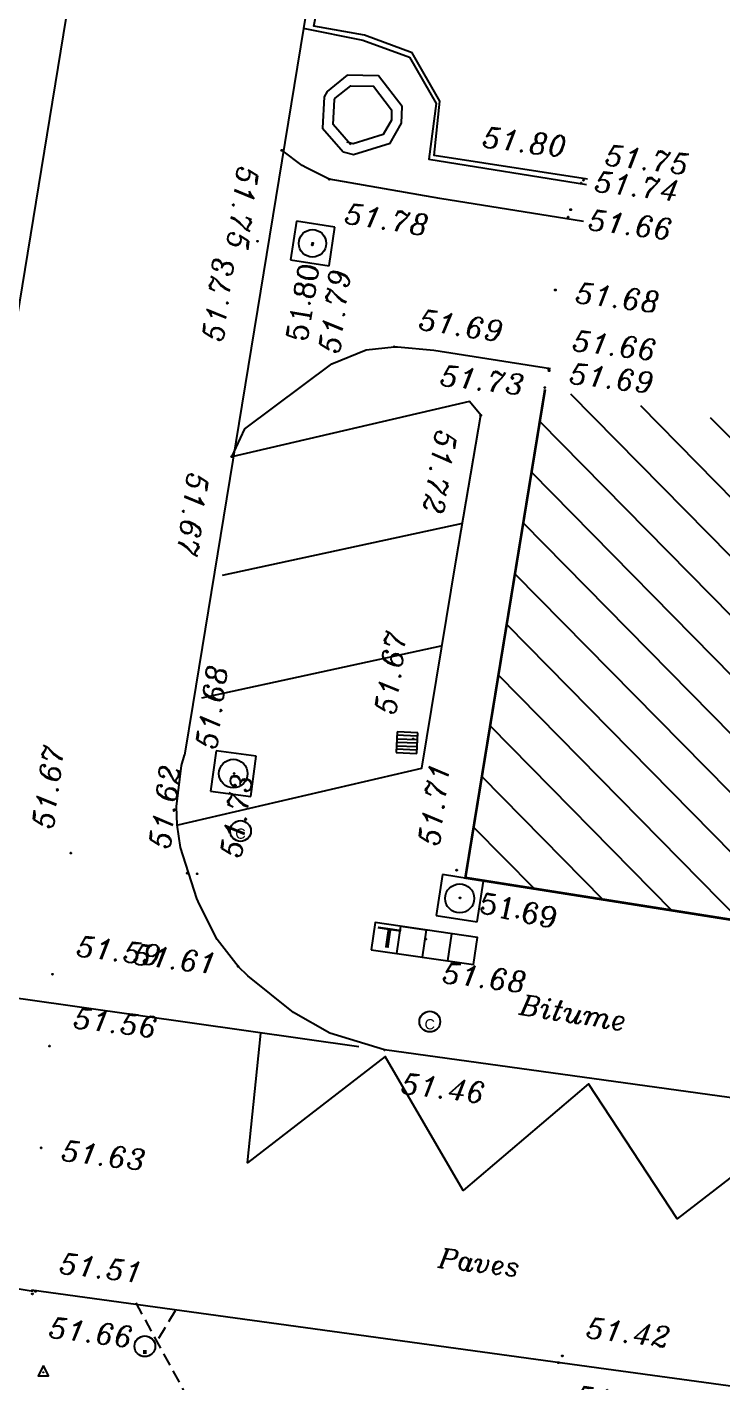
# Model space of a CAD drawing. Extents: x 661856 to 662117, y 6866905 to 6867165.
# Drawn here: x 662023.51 to 662036.92, y 6867094.59 to 6867120.74 of the extents above; entities that cross this region are included whole.
import ezdxf
from ezdxf.enums import TextEntityAlignment as Align

# ---------------------------------------------------------------- set-up
doc = ezdxf.new("R2010")
doc.units = 0
doc.linetypes.add('CONTINU', pattern=[0])
doc.linetypes.add('HIDDEN', pattern=[0.375, 0.25, -0.125])
doc.layers.get('0').update_dxf_attribs({"linetype": 'CONTINUOUS'})
for name, color, linetype in [('BATI_PUBLIC', 7, 'CONTINU'), ('BORDURE', 7, 'CONTINU'), ('CANEVAS_GEODES', 5, 'CONTINU'), ('CLOTURE', 7, 'CONTINU'), ('COTE_ALTI', 8, 'CONTINU'), ('LIGNE_DIVERS', 7, 'CONTINU'), ('MARQ-SOL', 6, 'CONTINU'), ('MOB-URB', 6, 'CONTINU'), ('MOB-URB_TC', 6, 'CONTINU'), ('MUR', 7, 'CONTINU'), ('NOM_DE_VOIE', 7, 'CONTINU'), ('OBJET_ASSAINIS', 5, 'CONTINU'), ('OBJET_TELECOM', 4, 'CONTINU'), ('SIGNAL-VERTICA', 6, 'CONTINU')]:
    doc.layers.add(name, color=color, linetype=linetype)
doc.styles.add('COMPLEX', font='COMPLEX')
doc.styles.add('ITALIC', font='italic.shx', dxfattribs={"height": 0.6})
doc.styles.get("Standard").update_dxf_attribs({"font": 'ARIALUNI.ttf', "height": 2})

# ---------------------------------------------------------------- blocks, each defined once
blk = doc.blocks.new('*X199')
at = {"layer": 'BATI_PUBLIC', "color": 7, "linetype": 'CONTINU'}
for p, q in [((610672.161, 133619.191), (610683.569, 133607.784)), ((610673.511, 133618.973), (610684.919, 133607.565)), ((610671.573, 133618.648), (610682.219, 133608.003)), ((610674.861, 133618.755), (610686.269, 133607.346)), ((610671.422, 133617.668), (610680.869, 133608.221)), ((610671.27, 133616.688), (610679.519, 133608.439)), ((610671.119, 133615.708), (610678.19, 133608.638)), ((610670.968, 133614.728), (610676.86, 133608.836)), ((610670.816, 133613.748), (610675.53, 133609.034)), ((610670.665, 133612.768), (610674.2, 133609.233)), ((610670.514, 133611.788), (610672.871, 133609.431)), ((610670.362, 133610.808), (610671.541, 133609.63))]:
    blk.add_line(p, q, dxfattribs=at)
blk = doc.blocks.new('P20200')
for p, q in [((0, 0.497), (0, 0)), ((0.999, 0.497), (0, 0.497)), ((0.164, 0.01), (0.164, 0.497)), ((0.327, 0.497), (0.327, 0.01)), ((0.491, 0.497), (0.491, 0.497)), ((0.491, 0), (0.491, 0.497)), ((0.671, 0.497), (0.671, 0.01)), ((0.835, 0.01), (0.835, 0.497)), ((0.999, 0), (0.999, 0.497)), ((0, 0), (0.999, 0))]:
    blk.add_line(p, q)
blk = doc.blocks.new('P20100')
for p, q in [((0, 0.994), (0, 0)), ((0.999, 0.994), (0, 0.994)), ((0.999, 0), (0.999, 0.994)), ((0, 0), (0.999, 0))]:
    blk.add_line(p, q)
blk.add_circle((0.496, 0.492), 0.35)
blk = doc.blocks.new('P30500')
at = {"color": 0}
blk.add_circle((0, 0), 0.05, dxfattribs=at)
blk.add_attdef('COTE30500', text='', height=0.3).set_placement((-0.3, -0.15), align=Align.RIGHT)
blk = doc.blocks.new('P30200')
at = {"color": 0}
blk.add_circle((0, 0), 0.05, dxfattribs=at)
blk.add_attdef('COTE30200', (0.3, -0.15), '', height=0.3)
blk = doc.blocks.new('P26700')
blk.add_lwpolyline([(0, 0.65972), (-0.5, -0.34028), (0.5, -0.34028)], close=True)
blk.add_circle((0, 0), 0.01658)
blk = doc.blocks.new('P24400', base_point=(1, 1))
blk.add_circle((1, 1), 1)
blk.add_text('.', height=2.58).set_placement((0.5, 0.25), (1.5, 0.25), align=Align.ALIGNED)
blk = doc.blocks.new('P30100')
at = {"color": 0}
blk.add_circle((0, 0), 0.05, dxfattribs=at)
blk.add_attdef('COTE30100', (0.3, 0.3), '', height=0.3)
blk = doc.blocks.new('P30300')
at = {"color": 0}
blk.add_circle((0, 0), 0.05, dxfattribs=at)
blk.add_attdef('COTE30300', (0.3, -0.6), '', height=0.3)
blk = doc.blocks.new('P30600')
at = {"color": 0}
blk.add_circle((0, 0), 0.05, dxfattribs=at)
blk.add_attdef('COTE30600', text='', height=0.3).set_placement((-0.3, -0.6), align=Align.RIGHT)
blk = doc.blocks.new('P30400')
at = {"color": 0}
blk.add_circle((0, 0), 0.05, dxfattribs=at)
blk.add_attdef('COTE30400', text='', height=0.3).set_placement((-0.3, 0.3), align=Align.RIGHT)
blk = doc.blocks.new('P21900', base_point=(1, 1))
blk.add_circle((1, 1), 1)
blk.add_text('C', height=0.991).set_placement((0.5, 0.25), (1.5, 0.25), align=Align.ALIGNED)
blk = doc.blocks.new('P27600')
for points in [[(0, 0), (1, 0), (1, 0.4), (0, 0.4), (0, 0)], [(0.25, 0), (0.25, 0.4), (0.5, 0.4), (0.5, 0), (0.75, 0), (0.75, 0.4)]]:
    blk.add_lwpolyline(points)
blk.add_text('T', height=0.288964).set_placement((0.023187, 0.061513))

msp = doc.modelspace()

# ---------------------------------------------------------------- linework, layer by layer
at = {"layer": 'BATI_PUBLIC', "color": 7, "linetype": 'CONTINU', "const_width": 0.05}
msp.add_lwpolyline([(662033.504, 6867113.748), (662031.966, 6867104.318), (662041.337, 6867102.838), (662059.668, 6867099.706), (662060.307, 6867103.424), (662069.544, 6867101.943), (662074.146, 6867129.92), (662065.01, 6867131.433), (662061.316, 6867109.006)], dxfattribs=at)
at = {"layer": 'BORDURE', "color": 7, "linetype": 'CONTINUOUS'}
for points in [[(662024.368, 6867121.583), (662022.988, 6867113.146), (662021.675, 6867105.138), (662021.266, 6867103.721), (662021.166, 6867103.526), (662020.94, 6867103.22), (662020.511, 6867102.885), (662020.389, 6867102.823), (662019.941, 6867102.664), (662019.209, 6867102.565), (662018.979, 6867102.569), (662018.361, 6867102.628), (662016.995, 6867102.847), (662016.263, 6867102.959), (662013.957, 6867103.375), (662012.933, 6867103.66), (662011.673, 6867104.105), (662011.082, 6867104.345), (662004.481, 6867107.137), (661996.056, 6867110.714)], [(662028.899, 6867121.07), (662026.71, 6867107.664), (662026.545, 6867106.685)], [(662028.834, 6867120.724), (662029.988, 6867120.492), (662030.887, 6867120.16), (662031.406, 6867119.269), (662031.264, 6867118.192), (662034.303, 6867117.704)], [(662034.247, 6867116.99), (662031.476, 6867117.432), (662029.341, 6867117.805), (662028.898, 6867118.023), (662028.819, 6867118.073), (662028.424, 6867118.363)], [(662026.427, 6867105.338), (662031.125, 6867106.436), (662031.788, 6867110.454), (662032.263, 6867113.247), (662032.047, 6867113.511), (662027.458, 6867112.448), (662027.71, 6867112.985), (662029.392, 6867114.241), (662030.05, 6867114.511), (662030.593, 6867114.571), (662030.654, 6867114.572), (662031.359, 6867114.505), (662033.612, 6867114.149)], [(662043.709, 6867099.155), (662030.408, 6867100.995), (662029.348, 6867101.318), (662028.653, 6867101.714), (662027.768, 6867102.424), (662027.58, 6867102.607), (662027.177, 6867103.126), (662026.834, 6867103.802), (662026.786, 6867103.915), (662026.471, 6867104.904), (662026.405, 6867105.343), (662026.392, 6867105.695), (662026.491, 6867106.489), (662026.545, 6867106.685)], [(662029.911, 6867101.053), (662023.479, 6867101.971), (662019.044, 6867102.562)], [(662019.97, 6867084.34), (662018.434, 6867085.561), (662017.122, 6867086.83), (662016.544, 6867087.635), (662016.357, 6867087.967), (662016.109, 6867088.543), (662015.894, 6867089.397), (662015.817, 6867090.427), (662015.897, 6867091.409), (662015.914, 6867091.51), (662016.177, 6867092.508), (662016.625, 6867093.486), (662017.226, 6867094.369), (662017.336, 6867094.499), (662017.94, 6867095.097), (662018.79, 6867095.707), (662019.701, 6867096.14), (662019.937, 6867096.22), (662020.679, 6867096.408), (662021.796, 6867096.533), (662022.821, 6867096.468), (662022.85, 6867096.464), (662023.628, 6867096.337)], [(662023.597, 6867096.363), (662034.685, 6867094.835), (662045.656, 6867093.341), (662057.851, 6867091.666), (662068.37, 6867090.197), (662075.257, 6867089.242), (662077.041, 6867088.819), (662077.448, 6867088.678), (662078.22, 6867088.361), (662079.347, 6867087.733), (662079.673, 6867087.495), (662080.166, 6867087.076), (662081.009, 6867086.171), (662081.71, 6867085.155), (662081.775, 6867085.044), (662082.16, 6867084.197), (662082.408, 6867083.257), (662082.428, 6867083.138), (662082.496, 6867082.236), (662082.402, 6867081.408)]]:
    msp.add_lwpolyline(points, dxfattribs=at)
at = {"layer": 'CLOTURE', "color": 7, "linetype": 'CONTINU'}
msp.add_lwpolyline([(662034.326, 6867117.805), (662031.362, 6867118.26), (662031.471, 6867119.309), (662030.942, 6867120.248), (662030.021, 6867120.586), (662029.043, 6867120.759), (662029.1, 6867121.047)], dxfattribs=at)
at = {"layer": 'LIGNE_DIVERS', "color": 7, "linetype": 'HIDDEN'}
for points in [[(662025.605, 6867096.113), (662027.343, 6867092.928)], [(662026.369, 6867095.958), (662026.039, 6867095.413)]]:
    msp.add_lwpolyline(points, dxfattribs=at)
at = {"layer": 'MARQ-SOL', "color": 6, "linetype": 'CONTINUOUS'}
for points in [[(662031.908, 6867111.161), (662027.272, 6867110.154)], [(662026.88, 6867107.791), (662031.502, 6867108.794)]]:
    msp.add_lwpolyline(points, dxfattribs=at)
at = {"layer": 'MOB-URB_TC', "color": 6, "linetype": 'CONTINUOUS'}
msp.add_lwpolyline([(662060.995, 6867096.771), (662060.724, 6867094.522), (662058.93, 6867097.086), (662056.695, 6867095.003), (662054.992, 6867097.622), (662052.573, 6867095.547), (662050.995, 6867098.065), (662048.453, 6867096.021), (662047.055, 6867098.575), (662044.311, 6867096.563), (662042.795, 6867099.186), (662040.207, 6867097.091), (662038.68, 6867099.76), (662036.052, 6867097.736), (662034.341, 6867100.342), (662031.926, 6867098.28), (662030.422, 6867100.867), (662027.762, 6867098.813), (662028.022, 6867101.319)], dxfattribs=at)
at = {"layer": 'MUR', "color": 7, "linetype": 'CONTINUOUS'}
for points in [[(662029.61, 6867118.335), (662029.807, 6867118.283), (662030.518, 6867118.5), (662030.735, 6867118.889), (662030.745, 6867119.209), (662030.293, 6867119.799), (662029.687, 6867119.811), (662029.298, 6867119.497), (662029.243, 6867119.397), (662029.212, 6867118.792), (662029.61, 6867118.335)], [(662029.759, 6867118.466), (662029.414, 6867118.862), (662029.439, 6867119.342), (662029.453, 6867119.367), (662029.755, 6867119.611), (662030.193, 6867119.603), (662030.544, 6867119.144), (662030.539, 6867118.943), (662030.383, 6867118.667), (662029.804, 6867118.489), (662029.681, 6867118.522)]]:
    msp.add_lwpolyline(points, dxfattribs=at)

# ---------------------------------------------------------------- block references
at = {"layer": 'BATI_PUBLIC', "color": 7, "linetype": 'CONTINU', "rotation": 359.5109627095217}
msp.add_blockref('*X199', (50243.611, 6738711.553), dxfattribs=at)
at = {"layer": 'CANEVAS_GEODES', "color": 5, "linetype": 'CONTINU', "xscale": 0.1999999999095632, "yscale": 0.1999999999095632, "rotation": 359.5109626559351}
msp.add_blockref('P26700', (662023.822, 6867094.771), dxfattribs=at)
msp.add_blockref('P26700', (662023.822, 6867094.771), dxfattribs=at)
msp.add_blockref('P26700', (662023.822, 6867094.771), dxfattribs=at)
at = {"layer": 'COTE_ALTI', "color": 8}
ref = msp.add_blockref('P30400', (662034.247, 6867117.787, 51.801), dxfattribs=dict(at, xscale=0.2000000000407666, yscale=0.2000000000407666, rotation=353.2109651815743))
ref.add_attrib('COTE30400', '51.80', dxfattribs={"color": 8, "height": 0.4, "rotation": 353.211, "style": 'ITALIC'}).set_placement((662033.897, 6867118.231, 51.801), align=Align.RIGHT)
ref = msp.add_blockref('P30300', (662028.424, 6867118.363, 51.753), dxfattribs=dict(at, xscale=0.2000000003364961, yscale=0.2000000003364961, rotation=262.3109676977392))
ref.add_attrib('COTE30300', '51.75', (662027.577, 6867118.074, 51.753), dxfattribs={"color": 8, "height": 0.4, "rotation": 262.311, "style": 'ITALIC'})
ref = msp.add_blockref('P30100', (662034.2, 6867117.729, 51.747), dxfattribs=dict(at, xscale=0.2000000000407666, yscale=0.2000000000407666, rotation=353.2109651815743))
ref.add_attrib('COTE30100', '51.75', (662034.645, 6867118.079, 51.747), dxfattribs={"color": 8, "height": 0.4, "rotation": 353.211, "style": 'ITALIC'})
ref = msp.add_blockref('P30100', (662033.998, 6867117.217, 51.738), dxfattribs=dict(at, xscale=0.2000000000407666, yscale=0.2000000000407666, rotation=353.2109651815743))
ref.add_attrib('COTE30100', '51.74', (662034.442, 6867117.567, 51.738), dxfattribs={"color": 8, "height": 0.4, "rotation": 353.211, "style": 'ITALIC'})
ref = msp.add_blockref('P30300', (662029.341, 6867117.805, 51.775), dxfattribs=dict(at, xscale=0.1999999999957993, yscale=0.1999999999957993, rotation=351.4109653877414))
ref.add_attrib('COTE30300', '51.78', (662029.617, 6867116.954, 51.775), dxfattribs={"color": 8, "height": 0.4, "rotation": 351.411, "style": 'ITALIC'})
ref = msp.add_blockref('P30200', (662033.949, 6867117.072, 51.664), dxfattribs=dict(at, xscale=0.2000000000407666, yscale=0.2000000000407666, rotation=353.2109651815743))
ref.add_attrib('COTE30200', '51.66', (662034.322, 6867116.826, 51.664), dxfattribs={"color": 8, "height": 0.4, "rotation": 353.211, "style": 'ITALIC'})
ref = msp.add_blockref('P30400', (662027.954, 6867116.607, 51.731), dxfattribs=dict(at, xscale=0.1999999997794366, yscale=0.1999999997794366, rotation=82.31096289745125))
ref.add_attrib('COTE30400', '51.73', dxfattribs={"color": 8, "height": 0.4, "rotation": 82.311, "style": 'ITALIC'}).set_placement((662027.504, 6867116.264, 51.731), align=Align.RIGHT)
ref = msp.add_blockref('P30500', (662029.02, 6867116.568, 51.796), dxfattribs=dict(at, xscale=0.1999999999261127, yscale=0.1999999999261127, rotation=80.510962976601))
ref.add_attrib('COTE30500', '51.80', dxfattribs={"color": 8, "height": 0.4, "rotation": 80.511, "style": 'COMPLEX'}).set_placement((662029.152, 6867116.141, 51.796), align=Align.RIGHT)
ref = msp.add_blockref('P30600', (662029.013, 6867116.538, 51.788), dxfattribs=dict(at, xscale=0.1999999997794366, yscale=0.1999999997794366, rotation=82.31096289745125))
ref.add_attrib('COTE30600', '51.79', dxfattribs={"color": 8, "height": 0.4, "rotation": 82.311, "style": 'ITALIC'}).set_placement((662029.752, 6867116.035, 51.788), align=Align.RIGHT)
ref = msp.add_blockref('P30200', (662033.702, 6867115.666, 51.681), dxfattribs=dict(at, xscale=0.2000000000407666, yscale=0.2000000000407666, rotation=353.2109651815743))
ref.add_attrib('COTE30200', '51.68', (662034.075, 6867115.42, 51.681), dxfattribs={"color": 8, "height": 0.4, "rotation": 353.211, "style": 'ITALIC'})
ref = msp.add_blockref('P30100', (662030.593, 6867114.571, 51.686), dxfattribs=dict(at, xscale=0.1999999999957993, yscale=0.1999999999957993, rotation=351.4109653877414))
ref.add_attrib('COTE30100', '51.69', (662031.049, 6867114.906, 51.686), dxfattribs={"color": 8, "height": 0.4, "rotation": 351.411, "style": 'ITALIC'})
ref = msp.add_blockref('P30100', (662033.572, 6867114.146, 51.658), dxfattribs=dict(at, xscale=0.2000000000407666, yscale=0.2000000000407666, rotation=353.2109651815743))
ref.add_attrib('COTE30100', '51.66', (662034.016, 6867114.496, 51.658), dxfattribs={"color": 8, "height": 0.4, "rotation": 353.211, "style": 'ITALIC'})
ref = msp.add_blockref('P30500', (662033.5, 6867113.783, 51.731), dxfattribs=dict(at, xscale=0.2000000000407666, yscale=0.2000000000407666, rotation=353.2109651815743))
ref.add_attrib('COTE30500', '51.73', dxfattribs={"color": 8, "height": 0.4, "rotation": 353.211, "style": 'ITALIC'}).set_placement((662033.079, 6867113.632, 51.731), align=Align.RIGHT)
ref = msp.add_blockref('P30200', (662033.582, 6867114.109, 51.693), dxfattribs=dict(at, xscale=0.2000000000407666, yscale=0.2000000000407666, rotation=353.2109651815743))
ref.add_attrib('COTE30200', '51.69', (662033.956, 6867113.863, 51.693), dxfattribs={"color": 8, "height": 0.4, "rotation": 353.211, "style": 'ITALIC'})
ref = msp.add_blockref('P30300', (662032.263, 6867113.247, 51.717), dxfattribs=dict(at, xscale=0.1999999999949576, yscale=0.1999999999949576, rotation=260.5109677137445))
ref.add_attrib('COTE30300', '51.72', (662031.408, 6867112.985, 51.717), dxfattribs={"color": 8, "height": 0.4, "rotation": 260.511, "style": 'ITALIC'})
ref = msp.add_blockref('P30300', (662027.458, 6867112.448, 51.668), dxfattribs=dict(at, xscale=0.2000000003364961, yscale=0.2000000003364961, rotation=262.3109676977392))
ref.add_attrib('COTE30300', '51.67', (662026.612, 6867112.159, 51.668), dxfattribs={"color": 8, "height": 0.4, "rotation": 262.311, "style": 'ITALIC'})
ref = msp.add_blockref('P30100', (662030.958, 6867106.999, 51.671), dxfattribs=dict(at, xscale=0.1999999997794366, yscale=0.1999999997794366, rotation=82.31096289745125))
ref.add_attrib('COTE30100', '51.67', (662030.615, 6867107.449, 51.671), dxfattribs={"color": 8, "height": 0.4, "rotation": 82.311, "style": 'ITALIC'})
ref = msp.add_blockref('P30100', (662027.505, 6867106.331, 51.684), dxfattribs=dict(at, xscale=0.1999999997794366, yscale=0.1999999997794366, rotation=82.31096289745125))
ref.add_attrib('COTE30100', '51.68', (662027.162, 6867106.781, 51.684), dxfattribs={"color": 8, "height": 0.4, "rotation": 82.311, "style": 'ITALIC'})
ref = msp.add_blockref('P30100', (662024.351, 6867104.794, 51.669), dxfattribs=dict(at, xscale=0.1999999997794366, yscale=0.1999999997794366, rotation=82.31096289745125))
ref.add_attrib('COTE30100', '51.67', (662024.008, 6867105.244, 51.669), dxfattribs={"color": 8, "height": 0.4, "rotation": 82.311, "style": 'ITALIC'})
ref = msp.add_blockref('P30100', (662026.601, 6867104.407, 51.617), dxfattribs=dict(at, xscale=0.1999999997794366, yscale=0.1999999997794366, rotation=82.31096289745125))
ref.add_attrib('COTE30100', '51.62', (662026.258, 6867104.857, 51.617), dxfattribs={"color": 8, "height": 0.4, "rotation": 82.311, "style": 'ITALIC'})
ref = msp.add_blockref('P30100', (662031.799, 6867104.465, 51.708), dxfattribs=dict(at, xscale=0.1999999997794366, yscale=0.1999999997794366, rotation=82.31096289745125))
ref.add_attrib('COTE30100', '51.71', (662031.456, 6867104.915, 51.708), dxfattribs={"color": 8, "height": 0.4, "rotation": 82.311, "style": 'ITALIC'})
ref = msp.add_blockref('P30300', (662026.791, 6867104.395, 51.728), dxfattribs=dict(at, xscale=0.1999999997794366, yscale=0.1999999997794366, rotation=82.31096289745125))
ref.add_attrib('COTE30300', '51.73', (662027.638, 6867104.684, 51.728), dxfattribs={"color": 8, "height": 0.4, "rotation": 82.311, "style": 'ITALIC'})
ref = msp.add_blockref('P30200', (662031.863, 6867103.93, 51.687), dxfattribs=dict(at, xscale=0.1999999999905915, yscale=0.1999999999905915, rotation=347.8109653425153))
ref.add_attrib('COTE30200', '51.69', (662032.212, 6867103.651, 51.687), dxfattribs={"color": 8, "height": 0.4, "rotation": 347.811, "style": 'COMPLEX'})
ref = msp.add_blockref('P30100', (662024, 6867102.455, 51.587), dxfattribs=dict(at, xscale=0.2000000000407666, yscale=0.2000000000407666, rotation=353.2109651815743))
ref.add_attrib('COTE30100', '51.59', (662024.444, 6867102.804, 51.587), dxfattribs={"color": 8, "height": 0.4, "rotation": 353.211, "style": 'ITALIC'})
ref = msp.add_blockref('P30500', (662027.58, 6867102.607, 51.612), dxfattribs=dict(at, xscale=0.2000000000407666, yscale=0.2000000000407666, rotation=353.2109651815743))
ref.add_attrib('COTE30500', '51.61', dxfattribs={"color": 8, "height": 0.4, "rotation": 353.211, "style": 'ITALIC'}).set_placement((662027.159, 6867102.456, 51.612), align=Align.RIGHT)
ref = msp.add_blockref('P30300', (662031.203, 6867103.134, 51.683), dxfattribs=dict(at, xscale=0.2000000000407666, yscale=0.2000000000407666, rotation=353.2109651815743))
ref.add_attrib('COTE30300', '51.68', (662031.505, 6867102.292, 51.683), dxfattribs={"color": 8, "height": 0.4, "rotation": 353.211, "style": 'ITALIC'})
ref = msp.add_blockref('P30100', (662023.943, 6867101.069, 51.564), dxfattribs=dict(at, xscale=0.2000000000407666, yscale=0.2000000000407666, rotation=353.2109651815743))
ref.add_attrib('COTE30100', '51.56', (662024.387, 6867101.419, 51.564), dxfattribs={"color": 8, "height": 0.4, "rotation": 353.211, "style": 'ITALIC'})
ref = msp.add_blockref('P30300', (662030.408, 6867100.995, 51.465), dxfattribs=dict(at, xscale=0.2000000000407666, yscale=0.2000000000407666, rotation=353.2109651815743))
ref.add_attrib('COTE30300', '51.46', (662030.711, 6867100.153, 51.465), dxfattribs={"color": 8, "height": 0.4, "rotation": 353.211, "style": 'ITALIC'})
ref = msp.add_blockref('P30200', (662023.781, 6867099.104, 51.628), dxfattribs=dict(at, xscale=0.2000000000407666, yscale=0.2000000000407666, rotation=353.2109651815743))
ref.add_attrib('COTE30200', '51.63', (662024.155, 6867098.858, 51.628), dxfattribs={"color": 8, "height": 0.4, "rotation": 353.211, "style": 'ITALIC'})
ref = msp.add_blockref('P30100', (662023.672, 6867096.332, 51.514), dxfattribs=dict(at, xscale=0.2000000000407666, yscale=0.2000000000407666, rotation=353.2109651815743))
ref.add_attrib('COTE30100', '51.51', (662024.117, 6867096.682, 51.514), dxfattribs={"color": 8, "height": 0.4, "rotation": 353.211, "style": 'ITALIC'})
ref = msp.add_blockref('P30300', (662023.611, 6867096.283, 51.661), dxfattribs=dict(at, xscale=0.2000000000407666, yscale=0.2000000000407666, rotation=353.2109651815743))
ref.add_attrib('COTE30300', '51.66', (662023.914, 6867095.441, 51.661), dxfattribs={"color": 8, "height": 0.4, "rotation": 353.211, "style": 'ITALIC'})
ref = msp.add_blockref('P30100', (662033.837, 6867095.087, 51.422), dxfattribs=dict(at, xscale=0.2000000000407666, yscale=0.2000000000407666, rotation=353.2109651815743))
ref.add_attrib('COTE30100', '51.42', (662034.282, 6867095.437, 51.422), dxfattribs={"color": 8, "height": 0.4, "rotation": 353.211, "style": 'ITALIC'})
ref = msp.add_blockref('P30300', (662033.762, 6867094.957, 51.495), dxfattribs=dict(at, xscale=0.2000000000407666, yscale=0.2000000000407666, rotation=353.2109651815743))
ref.add_attrib('COTE30300', '51.50', (662034.065, 6867094.115, 51.495), dxfattribs={"color": 8, "height": 0.4, "rotation": 353.211, "style": 'ITALIC'})
at = {"layer": 'MOB-URB', "color": 6, "linetype": 'CONTINU', "xscale": 0.1999999999095632, "yscale": 0.1999999999095632, "rotation": 359.5109626559351}
msp.add_blockref('P24400', (662025.782, 6867095.273), dxfattribs=at)
at = {"layer": 'OBJET_ASSAINIS', "color": 5, "linetype": 'CONTINU'}
for name, p, xscale, yscale, rotation in [('P20100', (662028.705, 6867116.993), 0.7564635003028003, 0.7564635003028003, 261.4559627114726), ('P20200', (662031.032, 6867106.719), 0.4001800003661616, 0.8022969999757279, 87.79268271592592), ('P20100', (662027.157, 6867106.769), 0.786384100229271, 0.786384100229271, 262.2052627041754), ('P20100', (662031.404, 6867103.592), 0.8004499000358998, 0.8004499000358998, 351.1783626982021)]:
    msp.add_blockref(name, p, dxfattribs=dict(at, xscale=xscale, yscale=yscale, rotation=rotation))
at = {"layer": 'OBJET_TELECOM', "color": 4, "linetype": 'CONTINU', "xscale": 1.992514999961009, "yscale": 1.326292000192591, "rotation": 351.6939627170779}
msp.add_blockref('P27600', (662030.15, 6867102.929), dxfattribs=at)
at = {"layer": 'SIGNAL-VERTICA', "color": 6, "linetype": 'CONTINU', "xscale": 0.1999999999095632, "yscale": 0.1999999999095632, "rotation": 359.5109626559351}
for p in [(662027.628, 6867105.221), (662031.28, 6867101.541)]:
    msp.add_blockref('P21900', p, dxfattribs=at)

# ---------------------------------------------------------------- texts
at = {"layer": 'NOM_DE_VOIE', "color": 7, "style": 'ITALIC'}
for s, height, rotation, p in [('Bitume                                                                         ', 0.38737, 350.8863, (662032.994, 6867101.687)), ('Paves                                                                          ', 0.3684, 352.9826, (662031.43, 6867096.804))]:
    msp.add_text(s, height=height, rotation=rotation, dxfattribs=at).set_placement(p)

doc.saveas('drawing.dxf')
